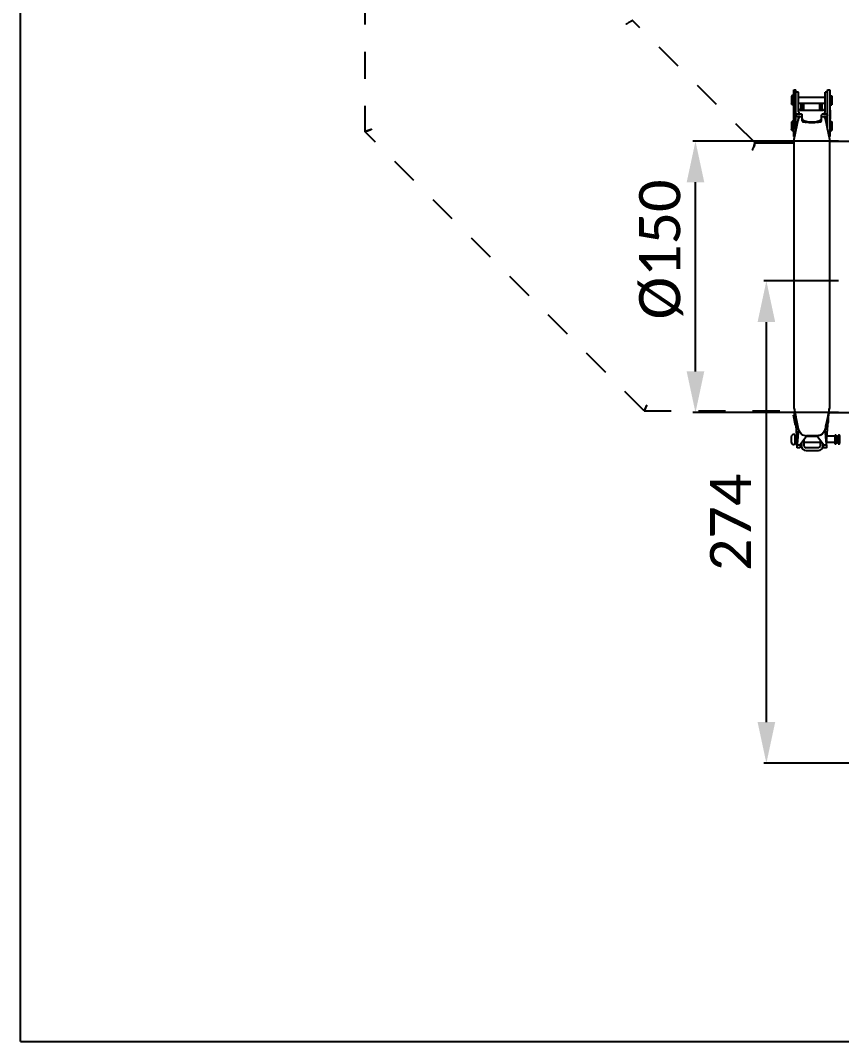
# Model space of a CAD drawing. Header units: millimetres. Extents: x 0 to 2800, y 0 to 1980.
# Drawn here: x 0 to 466, y 0 to 579 of the extents above; entities that cross this region are included whole.
import ezdxf

# ---------------------------------------------------------------- set-up
doc = ezdxf.new("R2010")
doc.units = ezdxf.units.MM
doc.header["$LTSCALE"] = 154
doc.header["$PDMODE"] = 3
doc.header["$PDSIZE"] = 8
doc.linetypes.add('DOT', pattern=[0.2, 0.1, -0.1])
doc.layers.get('0').update_dxf_attribs({"linetype": 'CONTINUOUS'})
doc.layers.get('Defpoints').update_dxf_attribs({"linetype": 'CONTINUOUS'})
doc.styles.get("Standard").update_dxf_attribs({"font": 'calibri.ttf'})
doc.dimstyles.new('DIMSTYLE_1', dxfattribs={"dimtxt": 23.333333, "dimasz": 23.333333, "dimexe": 1.5, "dimexo": 1, "dimgap": 0.875, "dimtad": 1, "dimdec": 0, "dimdsep": 46, "dimtxsty": 'Standard', "dimblk": '_FILLED', "dimblk1": '_FILLED', "dimblk2": '_FILLED', "dimcen": 0.09, "dimazin": 2, "dimtp": 0.01, "dimtm": 0.01, "dimtfac": 1, "dimtdec": 0, "dimtofl": 0, "dimtmove": 0, "dimatfit": 3, "dimldrblk": '_FILLED', "dimfxl": 0, "dimtolj": 1, "dimarcsym": 0})
doc.dimstyles.new('DIMSTYLE_2', dxfattribs={"dimtxt": 23.333333, "dimasz": 23.333333, "dimexe": 1.5, "dimexo": 1, "dimgap": 0.875, "dimtad": 1, "dimdsep": 46, "dimtxsty": 'Standard', "dimblk": '_FILLED', "dimblk1": '_FILLED', "dimblk2": '_FILLED', "dimcen": 0.09, "dimazin": 2, "dimtp": 0.01, "dimtm": 0.01, "dimtfac": 1, "dimtofl": 0, "dimtmove": 0, "dimatfit": 3, "dimldrblk": '_FILLED', "dimfxl": 0, "dimtolj": 1, "dimarcsym": 0})

# ---------------------------------------------------------------- blocks, each defined once
blk = doc.blocks.new('_FILLED')
at = {"color": 0, "linetype": 'ByBlock'}
blk.add_solid([(0, 0), (-1, 0.214), (-1, -0.214)], dxfattribs=at)
blk = doc.blocks.new('*D15')
at = {"color": 0, "linetype": 'Continuous', "lineweight": -2}
for p, q in [((464.46, 510.96), (381.72, 510.96)), ((383.22, 380.29), (383.22, 487.63)), ((464.46, 356.96), (381.72, 356.96))]:
    blk.add_line(p, q, dxfattribs=at)
at = {"layer": 'Defpoints', "color": 0}
for p in [(383.22, 510.96), (465.46, 510.96), (465.46, 356.96)]:
    blk.add_point(p, dxfattribs=at)
at = {"color": 0, "linetype": 'ByBlock', "lineweight": -2, "xscale": 23.3333333333, "yscale": 23.3333333333, "zscale": 23.3333333333}
for p, rotation in [((383.22, 510.96), 90), ((383.22, 356.96), 270)]:
    blk.add_blockref('_FILLED', p, dxfattribs=dict(at, rotation=rotation))
at = {"color": 0, "insert": (351.23, 449.52), "char_height": 23.333, "attachment_point": 2, "rotation": 90, "line_spacing_factor": 0.9}
blk.add_mtext('\\A1;%%c150', dxfattribs=at)
blk = doc.blocks.new('*D18')
at = {"color": 0, "linetype": 'Continuous', "lineweight": -2}
for p, q in [((464.46, 431.68), (421.98, 431.68)), ((423.48, 181.29), (423.48, 408.35)), ((474.46, 157.96), (421.98, 157.96))]:
    blk.add_line(p, q, dxfattribs=at)
at = {"layer": 'Defpoints', "color": 0}
for p in [(423.48, 431.68), (465.46, 431.68), (475.46, 157.96)]:
    blk.add_point(p, dxfattribs=at)
at = {"color": 0, "linetype": 'ByBlock', "lineweight": -2, "xscale": 23.3333333333, "yscale": 23.3333333333, "zscale": 23.3333333333}
for p, rotation in [((423.48, 431.68), 90), ((423.48, 157.96), 270)]:
    blk.add_blockref('_FILLED', p, dxfattribs=dict(at, rotation=rotation))
at = {"color": 0, "insert": (391.5, 294.66), "char_height": 23.333, "attachment_point": 2, "rotation": 90, "line_spacing_factor": 0.9}
blk.add_mtext('\\A1;274', dxfattribs=at)

msp = doc.modelspace()

# ---------------------------------------------------------------- linework, layer by layer
at = {"linetype": 'Continuous'}
for p, q in [((0, 0), (0, 1980)), ((439.064, 513.566), (439.064, 540.158)), ((439.064, 540.158), (440.264, 540.158)), ((440.264, 517.563), (440.264, 540.158)), ((458.264, 517.563), (458.264, 540.158)), ((458.264, 540.158), (459.464, 540.158)), ((459.464, 540.158), (459.464, 513.566)), ((437.664, 535.908), (437.664, 532.408)), ((438.814, 536.908), (438.664, 536.908)), ((438.864, 536.857), (438.864, 531.458)), ((441.764, 538.828), (440.264, 538.828)), ((441.764, 527.664), (441.764, 538.828)), ((441.764, 535.908), (456.764, 535.908)), ((456.764, 527.664), (456.764, 538.828)), ((458.264, 538.828), (456.764, 538.828)), ((459.514, 536.658), (460.614, 536.658)), ((460.614, 536.658), (460.664, 536.555)), ((460.664, 536.555), (460.664, 531.72)), ((438.664, 531.408), (438.814, 531.408)), ((456.764, 532.408), (441.764, 532.408)), ((442.764, 528.538), (455.764, 528.538)), ((443.025, 528.72), (443.175, 528.72)), ((443.225, 528.538), (443.225, 532.371)), ((443.225, 531.265), (444.425, 531.265)), ((444.425, 528.538), (444.425, 532.37)), ((444.764, 531.97), (444.425, 531.97)), ((444.764, 528.538), (444.764, 531.95)), ((454.025, 531.97), (453.764, 531.97)), ((453.764, 528.538), (453.764, 531.949)), ((454.025, 528.538), (454.025, 532.371)), ((455.225, 531.265), (454.025, 531.265)), ((455.225, 528.538), (455.225, 532.37)), ((459.514, 531.658), (460.614, 531.658)), ((459.625, 528.47), (459.625, 523.47)), ((460.664, 531.72), (460.614, 531.658)), ((438.814, 522.313), (438.664, 522.313)), ((438.864, 522.263), (438.864, 516.864)), ((439.201, 512.188), (441.763, 523.827)), ((440.264, 526.39), (442.764, 526.39)), ((441.764, 524.901), (441.264, 524.901)), ((441.511, 524.901), (441.511, 522.682)), ((443.764, 522.48), (443.764, 525.986)), ((454.764, 522.48), (454.764, 525.986)), ((455.764, 526.39), (458.264, 526.39)), ((457.264, 524.901), (456.764, 524.901)), ((458.264, 524.22), (456.765, 524.22)), ((456.765, 523.827), (459.327, 512.188)), ((456.94, 523.827), (456.94, 524.22)), ((459.514, 522.063), (460.614, 522.063)), ((460.614, 522.063), (460.664, 521.96)), ((460.664, 521.96), (460.664, 517.126)), ((408.366, 518.598), (408.366, 518.602)), ((437.664, 521.313), (437.664, 517.813)), ((438.664, 516.813), (438.814, 516.813)), ((459.514, 517.063), (460.614, 517.063)), ((460.664, 517.126), (460.614, 517.063)), ((417.017, 509.96), (439.201, 509.96)), ((439.064, 513.563), (439.504, 513.563)), ((439.201, 360.786), (439.201, 512.188)), ((459.024, 513.563), (459.464, 513.563)), ((459.327, 512.188), (459.327, 360.786)), ((459.327, 510.96), (471.124, 510.96)), ((438.842, 355.473), (439.652, 355.473)), ((440.049, 349.613), (438.847, 355.45)), ((440.132, 355.242), (439.347, 358.995)), ((439.895, 353.196), (439.504, 356.862)), ((459.181, 358.995), (458.13, 353.973)), ((458.619, 353.063), (459.024, 356.859)), ((458.747, 353.084), (458.747, 354.262)), ((459.024, 356.96), (471.124, 356.96)), ((440.221, 349.823), (440.836, 340.574)), ((440.229, 349.582), (440.325, 348.184)), ((457.692, 340.574), (458.307, 349.823)), ((437.625, 343.08), (437.625, 340.31)), ((439.625, 344.582), (439.125, 344.582)), ((439.625, 344.582), (439.625, 338.789)), ((440.755, 343.482), (439.625, 343.482)), ((440.7, 342.646), (440.766, 341.57)), ((441.763, 347.495), (440.994, 338.997)), ((446.464, 343.741), (442.565, 338.68)), ((452.272, 343.741), (446.256, 343.741)), ((446.464, 343.634), (452.064, 343.634)), ((452.064, 343.482), (446.464, 343.482)), ((455.963, 338.68), (452.064, 343.741)), ((457.534, 338.997), (456.765, 347.495)), ((462.325, 343.482), (457.773, 343.482)), ((462.325, 344.182), (462.325, 339.183)), ((462.325, 344.182), (462.564, 344.182)), ((463.325, 339.534), (463.325, 343.807)), ((464.255, 343.431), (463.325, 343.431)), ((464.255, 344.131), (464.255, 339.131)), ((464.255, 344.131), (464.494, 344.131)), ((465.255, 339.483), (465.255, 343.754)), ((439.625, 338.782), (439.125, 338.782)), ((440.878, 339.882), (439.625, 339.882)), ((440.766, 341.57), (440.827, 340.399)), ((440.827, 340.399), (440.877, 339.228)), ((442.553, 336.981), (440.953, 336.981)), ((440.965, 337.297), (440.965, 338.607)), ((440.976, 338.68), (442.565, 338.68)), ((442.565, 338.68), (442.565, 337.297)), ((443.397, 339.759), (443.397, 337.956)), ((444.997, 337.956), (444.997, 341.836)), ((453.997, 339.882), (444.997, 339.882)), ((452.997, 336.956), (445.997, 336.956)), ((453.997, 341.232), (453.997, 337.956)), ((455.597, 337.956), (455.597, 339.155)), ((455.963, 337.297), (455.963, 338.68)), ((455.963, 338.68), (457.552, 338.68)), ((457.575, 336.981), (455.975, 336.981)), ((457.563, 338.607), (457.563, 337.297)), ((457.612, 338.056), (457.65, 339.228)), ((462.325, 339.882), (457.65, 339.882)), ((462.325, 339.182), (462.564, 339.182)), ((464.255, 339.831), (463.325, 339.831)), ((464.255, 339.131), (464.494, 339.131)), ((445.997, 335.356), (452.997, 335.356)), ((0, 0), (2800, 0))]:
    msp.add_line(p, q, dxfattribs=at)
at = {"linetype": 'DOT'}
for p, q in [((195.46, 684.946), (195.46, 516.547)), ((417.021, 509.959), (347.46, 579.491)), ((354.067, 357.962), (195.467, 516.528)), ((354.071, 357.96), (439.347, 357.96))]:
    msp.add_line(p, q, dxfattribs=at)
at = {"linetype": 'Continuous'}
for points in [[(439.895, 353.196), (440.019, 351.982), (440.13, 350.78), (440.229, 349.582)], [(458.204, 348.277), (458.293, 349.511), (458.39, 350.69)], [(458.39, 350.69), (458.498, 351.874), (458.619, 353.063)], [(440.965, 338.607), (440.965, 338.615), (440.965, 338.623), (440.966, 338.631), (440.967, 338.639), (440.968, 338.648), (440.97, 338.656), (440.972, 338.664), (440.974, 338.672), (440.976, 338.68)], [(457.552, 338.68), (457.554, 338.672), (457.556, 338.664), (457.558, 338.656), (457.559, 338.648), (457.561, 338.639), (457.562, 338.631), (457.562, 338.623), (457.563, 338.615), (457.563, 338.607)], [(457.65, 339.228), (457.7, 340.399), (457.761, 341.57)]]:
    msp.add_lwpolyline(points, dxfattribs=at)
at = {"linetype": 'DOT'}
msp.add_arc((298.173, 672.903), 105.761, 295.543581, 296.342694, dxfattribs=at)
at = {"linetype": 'Continuous'}
for centre, radius, start, end in [((438.664, 535.908), 1, 89.980359, 180.015488), ((438.652, 532.409), 0.988, 180.058895, 190.179571), ((438.655, 532.401), 0.989, 209.902856, 220.016744), ((443.026, 527.732), 0.988, 90.058474, 100.178131), ((438.664, 521.313), 1, 89.980359, 180.015488), ((446.276, 522.83), 4.621, 153.474441, 167.544715), ((456.756, 516.675), 9.714, 89.95348, 94.055968), ((456.759, 515.04), 9.86, 89.968934, 93.359683), ((452.25, 522.829), 4.624, 17.607093, 26.52812), ((452.288, 522.841), 4.584, 12.424303, 17.610531), ((438.652, 517.814), 0.988, 180.058895, 190.179571), ((438.655, 517.806), 0.989, 209.902856, 220.016744), ((152.62, 608.15), 282.11, 338.72193, 339.031557), ((444.555, 350.541), 4.6, 192.812368, 195.159094), ((444.555, 350.541), 4.6, 196.332457, 201.960758), ((449.147, 353.084), 9.6, 344.206041, 0), ((439.125, 343.082), 1.5, 90, 179.999331), ((441.055, 343.031), 1.5, 108.5071, 162.469108), ((446.256, 348.351), 4.61, 263.516263, 269.994149), ((462.564, 343.182), 1, 40.423461, 90), ((464.494, 343.131), 1, 40.423461, 90), ((439.125, 340.282), 1.5, 180, 270), ((441.055, 340.231), 1.5, 197.237814, 263.89374), ((445.507, 338.591), 4.532, 174.85592, 178.878667), ((445.997, 337.956), 2.6, 180, 270), ((445.997, 337.956), 1, 180, 270), ((452.997, 337.956), 2.6, 270, 0), ((452.997, 337.956), 1, 270, 0), ((453.021, 338.591), 4.532, 1.121365, 5.144117), ((462.564, 340.182), 1, 270, 319.576539), ((464.494, 340.131), 1, 270, 319.576539)]:
    msp.add_arc(centre, radius, start, end, dxfattribs=at)
at = {"linetype": 'DOT'}
for points, knots in [([(347.46, 579.493), (347.46, 579.42), (347.195, 579.267), (346.8, 578.992), (346.03, 578.595), (345.447, 578.295), (345.104, 578.125)], [0, 0, 0, 0, 0.0800649, 0.2725469, 0.5795167, 1, 1, 1, 1]), ([(195.622, 516.511), (195.583, 516.508), (195.531, 516.495), (195.465, 516.531), (195.465, 516.548)], [0, 0, 0, 0, 0.6917492, 1, 1, 1, 1]), ([(195.467, 516.528), (195.478, 516.516), (195.527, 516.506), (195.572, 516.507), (195.601, 516.509)], [0, 0, 0, 0, 0.3631249, 1, 1, 1, 1]), ([(195.599, 516.508), (195.57, 516.506), (195.527, 516.505), (195.48, 516.515), (195.468, 516.526)], [0, 0, 0, 0, 0.6356892, 1, 1, 1, 1]), ([(195.617, 516.51), (195.641, 516.513), (195.693, 516.519), (195.745, 516.527), (195.773, 516.533)], [0, 0, 0, 0, 0.4564048, 1, 1, 1, 1]), ([(195.773, 516.532), (195.745, 516.527), (195.694, 516.518), (195.642, 516.512), (195.618, 516.51)], [0, 0, 0, 0, 0.5435985, 1, 1, 1, 1]), ([(196.916, 516.84), (196.768, 516.795), (196.342, 516.671), (195.912, 516.537), (195.622, 516.511)], [0, 0, 0, 0, 0.3476756, 1, 1, 1, 1]), ([(199.142, 517.583), (198.75, 517.446), (197.635, 517.073), (196.521, 516.67), (195.773, 516.532)], [0, 0, 0, 0, 0.3535826, 1, 1, 1, 1]), ([(195.773, 516.533), (195.942, 516.563), (197.085, 516.856), (198.197, 517.25), (199.147, 517.583)], [0, 0, 0, 0, 0.1456908, 1, 1, 1, 1]), ([(199.493, 517.706), (199.24, 517.617), (198.384, 517.318), (197.525, 517.028), (196.916, 516.84)], [0, 0, 0, 0, 0.2965084, 1, 1, 1, 1]), ([(355.589, 361.17), (355.383, 360.705), (355.015, 359.927), (354.586, 358.85), (354.24, 358.37), (354.152, 357.961), (354.071, 357.96)], [0, 0, 0, 0, 0.429875, 0.7414047, 0.931724, 1, 1, 1, 1]), ([(354.125, 358.026), (354.32, 358.338), (354.782, 359.404), (355.27, 360.449), (355.589, 361.17)], [0, 0, 0, 0, 0.3183069, 1, 1, 1, 1]), ([(354.071, 357.96), (354.08, 357.961), (354.099, 357.988), (354.115, 358.009), (354.125, 358.026)], [0, 0, 0, 0, 0.3056537, 1, 1, 1, 1])]:
    msp.add_open_spline(points, degree=3, knots=knots, dxfattribs=at)
at = {"linetype": 'Continuous'}
for points in [[(437.798, 531.908), (437.74, 532.008), (437.7, 532.12), (437.679, 532.234)], [(438.664, 531.408), (438.382, 531.408), (438.079, 531.549), (437.898, 531.765)], [(441.764, 529.548), (441.764, 529.118), (442.164, 528.633), (442.587, 528.554)], [(442.51, 528.577), (442.614, 528.639), (442.732, 528.683), (442.852, 528.704)], [(455.764, 528.538), (456.191, 528.538), (456.667, 528.94), (456.746, 529.36)], [(440.622, 525.133), (440.406, 525.312), (440.264, 525.613), (440.264, 525.893)], [(441.264, 524.901), (441.036, 524.901), (440.797, 524.988), (440.622, 525.133)], [(442.611, 524.864), (442.329, 524.89), (442.046, 524.901), (441.764, 524.901)], [(443.293, 524.761), (443.069, 524.814), (442.84, 524.843), (442.611, 524.864)], [(452.272, 521.68), (451.629, 521.524), (450.969, 521.43), (450.309, 521.381)], [(458.029, 525.255), (457.848, 525.04), (457.545, 524.901), (457.264, 524.901)], [(458.264, 525.893), (458.264, 525.667), (458.175, 525.428), (458.029, 525.255)], [(437.798, 517.313), (437.74, 517.414), (437.7, 517.526), (437.679, 517.64)], [(438.664, 516.813), (438.382, 516.813), (438.079, 516.955), (437.898, 517.17)], [(441.763, 347.494), (441.217, 350.077), (440.673, 352.659), (440.132, 355.242)], [(458.13, 353.973), (457.676, 351.813), (457.221, 349.654), (456.765, 347.494)], [(444.257, 344.203), (443.023, 344.813), (442.048, 346.148), (441.763, 347.494)], [(445.736, 343.77), (445.225, 343.828), (444.717, 343.975), (444.257, 344.203)], [(454.271, 344.203), (453.658, 343.9), (452.956, 343.741), (452.272, 343.741)], [(456.765, 347.494), (456.48, 346.148), (455.505, 344.813), (454.271, 344.203)]]:
    msp.add_open_spline(points, degree=3, dxfattribs=at)
for points, knots in [([(441.764, 527.664), (441.764, 527.399), (441.886, 526.811), (442.449, 526.39), (442.764, 526.39)], [0, 0, 0, 0, 0.4565975, 1, 1, 1, 1]), ([(442.587, 528.554), (442.616, 528.549), (442.675, 528.54), (442.734, 528.538), (442.764, 528.538)], [0, 0, 0, 0, 0.5012245, 1, 1, 1, 1]), ([(456, 526.427), (456.142, 526.471), (456.585, 526.756), (456.764, 527.305), (456.764, 527.664)], [0, 0, 0, 0, 0.2925221, 1, 1, 1, 1]), ([(443.496, 526.192), (443.393, 526.228), (442.824, 526.362), (442.237, 526.39), (441.764, 526.39)], [0, 0, 0, 0, 0.1877316, 1, 1, 1, 1]), ([(443.293, 524.761), (443.346, 524.792), (443.475, 524.856), (443.678, 524.962), (443.749, 524.893)], [0, 0, 0, 0, 0.381469, 1, 1, 1, 1]), ([(443.638, 526.13), (443.617, 526.142), (443.57, 526.164), (443.522, 526.183), (443.496, 526.192)], [0, 0, 0, 0, 0.4643708, 1, 1, 1, 1]), ([(443.764, 525.986), (443.764, 526.013), (443.729, 526.076), (443.672, 526.111), (443.638, 526.13)], [0, 0, 0, 0, 0.4052211, 1, 1, 1, 1]), ([(443.764, 523.684), (443.764, 523.352), (444.643, 522.622), (447.121, 521.912), (449.592, 521.795), (451.31, 522.035)], [0, 0, 0, 0, 0.1236377, 0.3538666, 1, 1, 1, 1]), ([(443.764, 522.48), (443.764, 522.207), (444.467, 521.925), (445.28, 521.89), (445.913, 521.763), (446.256, 521.68)], [0, 0, 0, 0, 0.3053076, 0.6056705, 1, 1, 1, 1]), ([(450.309, 521.381), (449.957, 521.355), (448.601, 521.308), (447.232, 521.443), (446.256, 521.68)], [0, 0, 0, 0, 0.2598176, 1, 1, 1, 1]), ([(451.31, 522.035), (452.175, 522.156), (453.348, 522.369), (454.764, 523.24), (454.764, 523.684)], [0, 0, 0, 0, 0.6631445, 1, 1, 1, 1]), ([(452.272, 521.68), (452.615, 521.763), (453.248, 521.89), (454.061, 521.926), (454.764, 522.207), (454.764, 522.48)], [0, 0, 0, 0, 0.394353, 0.6947649, 1, 1, 1, 1]), ([(456.069, 526.365), (455.75, 526.342), (455.382, 526.296), (454.764, 526.129), (454.764, 525.986)], [0, 0, 0, 0, 0.6916737, 1, 1, 1, 1]), ([(454.764, 524.854), (454.764, 524.89), (454.926, 524.95), (455.022, 524.873), (455.1, 524.835)], [0, 0, 0, 0, 0.29036, 1, 1, 1, 1]), ([(455.1, 524.835), (455.122, 524.824), (455.167, 524.8), (455.212, 524.774), (455.234, 524.761)], [0, 0, 0, 0, 0.4808341, 1, 1, 1, 1]), ([(456.181, 524.884), (455.931, 524.869), (455.613, 524.839), (455.3, 524.776), (455.234, 524.761)], [0, 0, 0, 0, 0.7870295, 1, 1, 1, 1]), ([(455.764, 526.39), (455.804, 526.39), (455.884, 526.397), (455.962, 526.415), (456, 526.427)], [0, 0, 0, 0, 0.502791, 1, 1, 1, 1]), ([(417.021, 509.959), (417.069, 509.912), (416.887, 509.618), (416.809, 509.138), (416.437, 508.257), (416.199, 507.588), (416.048, 507.196)], [0, 0, 0, 0, 0.0686256, 0.2588286, 0.5698463, 1, 1, 1, 1]), ([(416.963, 509.895), (416.975, 509.913), (416.984, 509.931), (417.015, 509.964), (417.021, 509.959)], [0, 0, 0, 0, 0.7431288, 1, 1, 1, 1]), ([(415.499, 505.774), (415.682, 506.244), (416.18, 507.547), (416.699, 508.846), (416.963, 509.697)], [0, 0, 0, 0, 0.3611589, 1, 1, 1, 1]), ([(416.963, 509.697), (416.98, 509.75), (417.002, 509.832), (417.024, 509.915), (417.024, 509.944)], [0, 0, 0, 0, 0.6557631, 1, 1, 1, 1]), ([(439.347, 358.995), (439.324, 359.176), (439.255, 359.77), (439.201, 360.368), (439.201, 360.786)], [0, 0, 0, 0, 0.3030246, 1, 1, 1, 1]), ([(459.327, 360.786), (459.327, 360.669), (459.308, 360.07), (459.241, 359.474), (459.181, 358.995)], [0, 0, 0, 0, 0.1955421, 1, 1, 1, 1]), ([(439.347, 358.995), (439.349, 358.833), (439.375, 358.119), (439.445, 357.408), (439.504, 356.859)], [0, 0, 0, 0, 0.2270727, 1, 1, 1, 1]), ([(459.024, 356.859), (459.045, 357.052), (459.117, 357.763), (459.174, 358.476), (459.181, 358.995)], [0, 0, 0, 0, 0.2720444, 1, 1, 1, 1]), ([(440.934, 337.327), (440.936, 337.241), (440.973, 337.172), (440.924, 336.979), (440.953, 336.981)], [0, 0, 0, 0, 0.7471189, 1, 1, 1, 1]), ([(440.953, 336.981), (440.98, 336.984), (440.933, 337.149), (440.965, 337.219), (440.965, 337.297)], [0, 0, 0, 0, 0.2549313, 1, 1, 1, 1]), ([(442.565, 337.297), (442.565, 337.233), (442.563, 337.135), (442.561, 337.036), (442.558, 337.001)], [0, 0, 0, 0, 0.6475489, 1, 1, 1, 1]), ([(455.975, 336.981), (455.948, 336.984), (455.995, 337.148), (455.963, 337.219), (455.963, 337.297)], [0, 0, 0, 0, 0.255004, 1, 1, 1, 1]), ([(457.563, 337.297), (457.563, 337.219), (457.595, 337.149), (457.548, 336.984), (457.575, 336.981)], [0, 0, 0, 0, 0.7450683, 1, 1, 1, 1]), ([(457.575, 336.981), (457.604, 336.979), (457.555, 337.172), (457.592, 337.241), (457.594, 337.327)], [0, 0, 0, 0, 0.2528809, 1, 1, 1, 1])]:
    msp.add_open_spline(points, degree=3, knots=knots, dxfattribs=at)

# ---------------------------------------------------------------- dimensions: what is measured, and where the dimension line sits
dim = msp.add_linear_dim(base=(383.216, 510.96), p1=(465.458, 356.96), p2=(465.458, 510.96), angle=90, text='%%c150', dimstyle='DIMSTYLE_2', override={"dimtxsty": 'Standard'}, dxfattribs=at)
dim.commit()
dim.dimension.update_dxf_attribs({"geometry": '*D15', "text_midpoint": (383.216, 449.516), "dimtype": 160})
dim = msp.add_linear_dim(base=(423.482, 431.68), p1=(475.462, 157.96), p2=(465.458, 431.68), angle=90, dimstyle='DIMSTYLE_1', dxfattribs=at)
dim.commit()
dim.dimension.update_dxf_attribs({"geometry": '*D18', "text_midpoint": (423.482, 294.663), "dimtype": 160})

doc.saveas('drawing.dxf')
